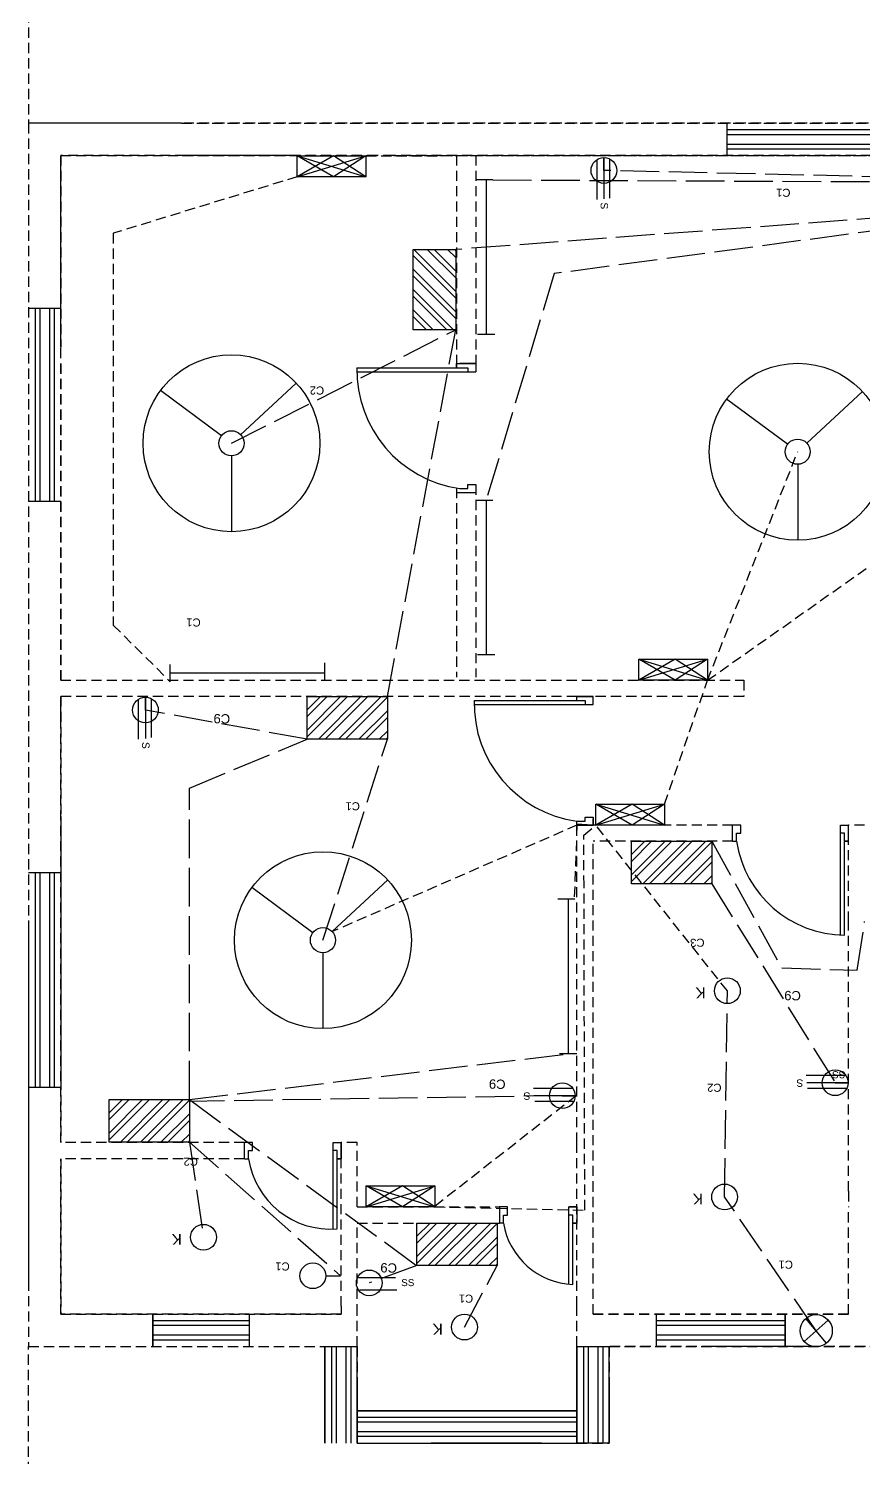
# Model space of a CAD drawing. Header units: millimetres. Extents: x 5814 to 14117, y 764 to 2474.
# Drawn here: x 10978.4 to 11237.8, y 1515.8 to 1959.7 of the extents above; entities that cross this region are included whole.
import ezdxf

# ---------------------------------------------------------------- set-up
doc = ezdxf.new("R2010")
doc.units = ezdxf.units.MM
doc.linetypes.add('ACAD_ISO02W100', pattern=[15, 12, -3])
doc.linetypes.add('HIDDEN2', pattern=[4.7625, 3.175, -1.5875])
doc.layers.get('0').update_dxf_attribs({"linetype": 'HIDDEN2'})
for name, color, linetype in [('conduit', 7, 'ACAD_ISO02W100'), ('doors', 6, 'Continuous'), ('emfittings', 7, 'Continuous'), ('fittings', 7, 'Continuous'), ('windows', 40, 'Continuous')]:
    doc.layers.add(name, color=color, linetype=linetype)
doc.layers.add('emconduit', color=1, linetype='HIDDEN2', plot=False)
doc.styles.get("Standard").update_dxf_attribs({"font": 'arial.ttf', "height": 4})

msp = doc.modelspace()

# ---------------------------------------------------------------- hatches: boundary and pattern name
at = {"layer": 'fittings'}
h = msp.add_hatch(dxfattribs=at)
h.set_pattern_fill('ANSI32', color=256, scale=0.468168, angle=270)
h.set_pattern_definition([(315, (10582.0764, 3271.0415), (3.1532, 3.1532), []), (315, (10582.0764, 3268.9394), (3.1532, 3.1532), [])])
h.paths.add_polyline_path([(11111.133, 1891.049), (11097.905, 1891.049), (11097.905, 1866.098), (11111.133, 1866.098)])
h = msp.add_hatch(dxfattribs=at)
h.set_pattern_fill('ANSI32', color=256, scale=0.468168, angle=180)
h.set_pattern_definition([(225, (12469.9003, 2267.98), (3.1532, -3.1532), []), (225, (12467.798, 2267.98), (3.1532, -3.1532), [])])
h.paths.add_polyline_path([(11089.908, 1738.923), (11089.908, 1752.151), (11064.957, 1752.151), (11064.957, 1738.923)])
h = msp.add_hatch(dxfattribs=at)
h.set_pattern_fill('ANSI32', color=256, scale=0.468168, angle=180)
h.set_pattern_definition([(225, (12570.7163, 2223.0395), (3.1532, -3.1532), []), (225, (12568.614, 2223.0395), (3.1532, -3.1532), [])])
h.paths.add_polyline_path([(11190.724, 1693.983), (11190.724, 1707.211), (11165.773, 1707.211), (11165.773, 1693.983)])
h = msp.add_hatch(dxfattribs=at)
h.set_pattern_fill('ANSI32', color=256, scale=0.468168, angle=180)
h.set_pattern_definition([(225, (12408.3737, 2142.8094), (3.1532, -3.1532), []), (225, (12406.2716, 2142.8094), (3.1532, -3.1532), [])])
h.paths.add_polyline_path([(11028.381, 1613.752), (11028.381, 1626.981), (11003.43, 1626.981), (11003.43, 1613.752)])
h = msp.add_hatch(dxfattribs=at)
h.set_pattern_fill('ANSI32', color=256, scale=0.468168, angle=180)
h.set_pattern_definition([(225, (12503.9815, 2104.4674), (3.1532, -3.1532), []), (225, (12501.8794, 2104.4674), (3.1532, -3.1532), [])])
h.paths.add_polyline_path([(11123.989, 1575.411), (11123.989, 1588.639), (11099.038, 1588.639), (11099.038, 1575.411)])

# ---------------------------------------------------------------- linework, layer by layer
for p, q in [((10978.412, 2074.265), (10978.412, 1930.265)), ((10978.412, 1930.265), (10978.412, 1570.283)), ((10978.412, 1930.265), (10978.412, 1570.283)), ((10990.912, 1930.265), (10988.412, 1930.265)), ((10990.912, 1930.265), (10988.412, 1930.265)), ((10990.912, 1930.265), (10988.412, 1930.265)), ((10990.912, 1930.265), (10988.412, 1930.265)), ((11358.412, 1930.265), (11025.931, 1930.265)), ((11358.412, 1930.265), (11025.931, 1930.265)), ((10978.412, 1920.265), (10978.412, 1920.283)), ((10978.412, 1920.265), (10978.412, 1920.283)), ((10988.412, 1860.579), (10988.412, 1920.283)), ((10988.412, 1757.225), (10988.412, 1920.265)), ((11027.181, 1920.265), (10988.412, 1920.265)), ((11086.765, 1920.265), (11026.135, 1920.265)), ((11060.412, 1920.283), (11026.14, 1920.283)), ((11086.765, 1920.265), (11027.181, 1920.265)), ((11091.765, 1920.283), (11086.765, 1920.265)), ((11430.683, 1920.283), (11091.765, 1920.283)), ((11430.688, 1920.265), (11091.765, 1920.265)), ((11111.404, 1920.265), (11111.404, 1855.579)), ((11111.404, 1920.265), (11117.404, 1920.265)), ((11117.404, 1920.265), (11117.404, 1855.579)), ((11117.404, 1920.265), (11117.404, 1855.579)), ((10988.412, 1757.225), (10988.412, 1855.579)), ((11111.404, 1816.962), (11111.404, 1758.225)), ((11117.404, 1818.06), (11117.404, 1758.225)), ((10988.412, 1758.225), (10988.412, 1757.225)), ((10988.412, 1757.225), (11200.609, 1757.225)), ((10988.412, 1757.225), (11200.609, 1757.225)), ((11200.609, 1757.225), (11200.609, 1752.225)), ((11200.609, 1757.225), (11200.609, 1752.225)), ((11200.609, 1754.725), (11200.609, 1754.725)), ((11200.609, 1754.725), (11200.609, 1754.725)), ((10988.412, 1744.96), (10988.412, 1752.225)), ((10988.412, 1613.635), (10988.412, 1752.225)), ((10988.412, 1613.635), (10988.412, 1752.225)), ((11148.81, 1752.225), (10988.412, 1752.225)), ((11148.81, 1752.225), (11153.81, 1752.225)), ((11200.609, 1752.225), (11153.81, 1752.225)), ((11153.81, 1712.211), (11148.81, 1712.211)), ((11197.179, 1712.211), (11153.81, 1712.211)), ((11197.179, 1712.211), (11153.81, 1712.211)), ((11197.179, 1707.211), (11197.179, 1712.211)), ((11233.198, 1682.277), (11233.198, 1712.211)), ((11238.198, 1712.211), (11233.198, 1712.211)), ((11238.198, 1712.211), (11233.198, 1712.211)), ((11233.198, 1707.211), (11233.198, 1712.211)), ((11197.179, 1707.211), (11153.81, 1707.211)), ((11197.179, 1707.211), (11153.81, 1707.211)), ((11233.198, 1598.521), (11233.198, 1682.277)), ((11233.198, 1598.521), (11233.198, 1682.277)), ((11045.484, 1613.635), (10988.412, 1613.635)), ((11045.484, 1608.635), (11045.484, 1613.635)), ((11080.504, 1613.635), (11075.504, 1613.635)), ((11075.504, 1608.635), (11075.504, 1613.635)), ((11080.504, 1593.635), (11080.504, 1613.635)), ((10988.412, 1560.283), (10988.412, 1608.635)), ((11045.484, 1608.635), (10988.412, 1608.635)), ((10988.412, 1560.283), (10988.412, 1608.635)), ((11233.198, 1598.521), (11233.198, 1593.521)), ((11233.198, 1598.521), (11233.198, 1593.521)), ((11080.504, 1593.635), (11124.723, 1593.635)), ((11124.723, 1593.635), (11124.723, 1588.635)), ((11233.198, 1560.283), (11233.198, 1593.521)), ((11080.504, 1588.635), (11124.723, 1588.635)), ((11087.058, 1575.733), (11087.058, 1575.751)), ((11075.504, 1562.783), (11075.504, 1560.283)), ((11148.81, 1550.283), (11148.81, 1562.783)), ((10988.412, 1560.283), (11075.504, 1560.283)), ((11080.504, 1550.283), (11080.504, 1560.283)), ((11153.81, 1560.283), (11233.198, 1560.283)), ((10978.412, 1550.283), (11070.504, 1550.283)), ((10978.412, 1550.283), (11070.504, 1550.283)), ((10978.412, 1068.379), (10978.412, 1550.283)), ((11070.504, 1550.283), (11070.504, 1520.283)), ((11080.504, 1550.283), (11080.504, 1530.283)), ((11148.81, 1550.283), (11148.81, 1530.283)), ((11148.81, 1550.283), (11148.81, 1520.283)), ((11158.81, 1550.283), (11158.81, 1530.283)), ((11158.81, 1550.283), (11158.81, 1530.283)), ((11158.81, 1530.283), (11158.81, 1520.283)), ((11148.81, 1520.283), (11158.81, 1520.283)), ((11148.81, 1520.283), (11158.81, 1520.283))]:
    msp.add_line(p, q)
for points in [[(11025.931, 1930.265), (11358.412, 1930.265)], [(11025.931, 1930.265), (11358.412, 1930.265)], [(10988.412, 1920.283), (10988.412, 1860.579)], [(10988.412, 1860.579), (10988.412, 1920.265), (11086.765, 1920.265)], [(10988.412, 1860.579), (10988.412, 1920.265)], [(11026.135, 1920.265), (11086.765, 1920.265)], [(11060.412, 1920.283), (11026.14, 1920.283)], [(11430.683, 1920.283), (11091.765, 1920.283)], [(11091.765, 1920.265), (11430.688, 1920.265)], [(11091.765, 1920.265), (11430.688, 1920.265)], [(10988.412, 1757.225), (10988.412, 1855.579)], [(10988.412, 1855.579), (10988.412, 1757.225)], [(10988.412, 1757.225), (10988.412, 1855.579)], [(10988.412, 1752.225), (10988.412, 1613.635)], [(10988.412, 1613.635), (10988.412, 1752.225)], [(10988.412, 1752.225), (10988.412, 1613.635)], [(11148.81, 1613.635), (11148.81, 1712.211)], [(11148.81, 1613.635), (11148.81, 1712.211)], [(11153.81, 1598.521), (11153.81, 1707.211)], [(11153.81, 1598.521), (11153.81, 1707.211)], [(10978.412, 1680.265), (10978.412, 1550.283), (11070.504, 1550.283)], [(10978.412, 1680.265), (10978.412, 1550.283), (11070.504, 1550.283)], [(11075.504, 1562.783), (11075.504, 1613.635)], [(11148.81, 1562.783), (11148.81, 1613.635)], [(10988.412, 1608.635), (10988.412, 1560.283), (11075.504, 1560.283)], [(11075.504, 1560.283), (10988.412, 1560.283), (10988.412, 1608.635)], [(10988.412, 1608.635), (10988.412, 1560.283), (11075.504, 1560.283)], [(10988.412, 1608.635), (10988.412, 1560.283), (11075.504, 1560.283)], [(10988.412, 1608.635), (10988.412, 1560.283), (11075.504, 1560.283)], [(11153.81, 1560.283), (11153.81, 1598.521)], [(11080.504, 1560.283), (11080.504, 1588.635)], [(11153.81, 1560.283), (11233.198, 1560.283)], [(11233.198, 1560.283), (11153.81, 1560.283)], [(11153.81, 1560.283), (11233.198, 1560.283)], [(11381.319, 1550.283), (11158.81, 1550.283)], [(11158.81, 1550.283), (11381.319, 1550.283)], [(11158.81, 1550.283), (11381.319, 1550.283)], [(11158.81, 1550.283), (11381.319, 1550.283)], [(11158.81, 1550.283), (11376.319, 1550.283)], [(11158.81, 1550.283), (11376.319, 1550.283)], [(11158.81, 1550.283), (11376.319, 1550.283)], [(11158.81, 1550.283), (11376.319, 1550.283)]]:
    msp.add_lwpolyline(points)
msp.add_arc((11024.412, 1920.283), 36, 359.97214, 0)
at = {"layer": 'conduit'}
for p, q in [((11324.268, 1911.758), (11157.189, 1915.593)), ((11122.655, 1912.646), (11324.268, 1911.758)), ((11307.516, 1905.728), (11111.133, 1891.049)), ((11307.516, 1905.728), (11141.7, 1883.553)), ((11141.7, 1883.553), (11120.599, 1813.107)), ((11041.452, 1830.84), (11111.133, 1866.098)), ((11089.908, 1752.156), (11111.133, 1866.098)), ((11064.957, 1738.923), (11014.729, 1747.985)), ((11028.381, 1723.748), (11064.957, 1738.923)), ((11089.908, 1738.923), (11064.957, 1738.923)), ((11069.879, 1676.5), (11089.908, 1738.923)), ((11028.381, 1626.981), (11028.381, 1723.748)), ((11190.724, 1707.211), (11212.435, 1667.886)), ((11190.724, 1693.983), (11229.037, 1632.217)), ((11235.917, 1667.145), (11238.198, 1682.277)), ((11212.435, 1667.886), (11235.917, 1667.145)), ((11194.686, 1596.741), (11195.535, 1660.797)), ((11028.381, 1626.981), (11146.079, 1641.208)), ((11144.251, 1628.19), (11028.381, 1626.418)), ((11028.381, 1626.981), (11099.038, 1575.411)), ((11028.381, 1613.752), (11075.373, 1572.255)), ((11028.381, 1613.752), (11032.778, 1584.215)), ((11223.154, 1555.183), (11194.686, 1596.741)), ((11099.038, 1575.411), (11084.263, 1570.036)), ((11123.989, 1575.411), (11099.038, 1575.411)), ((11113.871, 1556.333), (11123.989, 1575.411))]:
    msp.add_line(p, q, dxfattribs=at)
at = {"layer": 'doors', "color": 215, "true_color": 0xa953a0}
for p, q in [((11111.388, 1854.329), (11111.388, 1855.579)), ((11111.388, 1855.579), (11111.388, 1854.329)), ((11111.388, 1855.579), (11117.404, 1855.579)), ((11112.404, 1855.579), (11117.404, 1855.579)), ((11117.404, 1855.579), (11112.404, 1855.579)), ((11117.404, 1855.579), (11117.404, 1853.079)), ((11080.457, 1854.329), (11114.904, 1854.329)), ((11080.48, 1853.079), (11117.404, 1853.079)), ((11088.653, 1853.079), (11117.404, 1853.079)), ((11088.689, 1854.329), (11114.904, 1854.329)), ((11114.904, 1854.329), (11114.904, 1853.079)), ((11114.904, 1854.329), (11114.904, 1853.079)), ((11111.404, 1815.56), (11117.404, 1815.56)), ((11111.442, 1815.56), (11111.442, 1816.81)), ((11112.404, 1816.81), (11114.904, 1816.81)), ((11114.904, 1818.06), (11117.404, 1818.06)), ((11114.904, 1816.81), (11114.904, 1818.06)), ((11117.404, 1818.06), (11117.404, 1815.56)), ((11116.864, 1750.975), (11151.31, 1750.975)), ((11116.886, 1749.725), (11153.81, 1749.725)), ((11125.059, 1749.725), (11153.81, 1749.725)), ((11125.096, 1750.975), (11151.31, 1750.975)), ((11148.81, 1752.225), (11153.81, 1752.225)), ((11151.31, 1750.975), (11151.31, 1749.725)), ((11151.31, 1750.975), (11151.31, 1749.725)), ((11153.81, 1749.725), (11153.81, 1752.225)), ((11148.81, 1713.456), (11151.31, 1713.456)), ((11148.81, 1712.206), (11148.81, 1713.456)), ((11148.81, 1713.456), (11151.31, 1713.456)), ((11148.81, 1712.206), (11148.81, 1713.456)), ((11151.31, 1714.706), (11153.81, 1714.706)), ((11151.31, 1713.456), (11151.31, 1714.706)), ((11151.31, 1714.706), (11153.81, 1714.706)), ((11151.31, 1713.456), (11151.31, 1714.706)), ((11153.81, 1714.706), (11153.81, 1712.206)), ((11153.81, 1714.706), (11153.81, 1712.206)), ((11148.81, 1712.206), (11153.81, 1712.206)), ((11148.81, 1712.206), (11153.81, 1712.206)), ((11197.179, 1707.211), (11197.179, 1712.211)), ((11199.679, 1712.211), (11197.179, 1712.211)), ((11197.179, 1707.211), (11197.179, 1712.211)), ((11199.679, 1712.211), (11197.179, 1712.211)), ((11198.429, 1707.211), (11198.429, 1709.711)), ((11198.429, 1707.211), (11198.429, 1709.711)), ((11198.429, 1709.711), (11199.679, 1709.711)), ((11198.429, 1707.211), (11198.429, 1709.711)), ((11198.429, 1707.211), (11198.429, 1709.711)), ((11198.429, 1709.711), (11199.679, 1709.711)), ((11199.679, 1709.711), (11199.679, 1712.211)), ((11199.679, 1709.711), (11199.679, 1712.211)), ((11199.679, 1709.711), (11199.679, 1712.211)), ((11199.679, 1709.711), (11199.679, 1712.211)), ((11230.698, 1678.084), (11230.698, 1712.211)), ((11230.698, 1712.211), (11233.198, 1712.211)), ((11230.698, 1678.084), (11230.698, 1712.211)), ((11230.698, 1712.211), (11233.198, 1712.211)), ((11231.948, 1709.711), (11230.698, 1709.711)), ((11231.948, 1709.711), (11230.698, 1709.711)), ((11231.948, 1678.048), (11231.948, 1709.711)), ((11231.948, 1678.048), (11231.948, 1709.711)), ((11233.198, 1707.211), (11233.198, 1712.211)), ((11233.198, 1707.211), (11233.198, 1712.211)), ((11197.179, 1707.211), (11198.429, 1707.211)), ((11197.179, 1707.211), (11198.429, 1707.211)), ((11045.484, 1608.635), (11045.484, 1613.635)), ((11047.984, 1613.635), (11045.484, 1613.635)), ((11046.734, 1608.635), (11046.734, 1611.135)), ((11046.734, 1608.635), (11046.734, 1611.135)), ((11046.734, 1611.135), (11047.984, 1611.135)), ((11047.984, 1611.135), (11047.984, 1613.635)), ((11047.984, 1611.135), (11047.984, 1613.635)), ((11073.004, 1589.678), (11073.004, 1613.635)), ((11073.004, 1586.758), (11073.004, 1613.635)), ((11073.004, 1613.635), (11075.504, 1613.635)), ((11074.254, 1611.135), (11073.004, 1611.135)), ((11074.254, 1611.135), (11073.004, 1611.135)), ((11074.254, 1589.58), (11074.254, 1611.135)), ((11074.254, 1586.823), (11074.254, 1611.135)), ((11075.504, 1613.635), (11075.504, 1608.635)), ((11075.504, 1608.635), (11075.504, 1613.635)), ((11045.484, 1608.635), (11046.734, 1608.635)), ((11075.504, 1608.635), (11074.254, 1608.635)), ((11074.254, 1608.635), (11075.504, 1608.635)), ((11127.223, 1593.635), (11124.723, 1593.635)), ((11127.223, 1593.635), (11124.723, 1593.635)), ((11124.723, 1593.635), (11124.723, 1588.635)), ((11127.223, 1591.135), (11127.223, 1593.635)), ((11148.81, 1593.635), (11146.31, 1593.635)), ((11146.31, 1569.661), (11146.31, 1593.635)), ((11146.31, 1593.635), (11148.81, 1593.635)), ((11148.81, 1593.635), (11146.31, 1593.635)), ((11146.31, 1569.678), (11146.31, 1593.635)), ((11125.973, 1588.635), (11125.973, 1591.135)), ((11125.973, 1591.135), (11127.223, 1591.135)), ((11147.56, 1591.135), (11146.31, 1591.135)), ((11147.56, 1591.135), (11146.31, 1591.135)), ((11147.56, 1569.58), (11147.56, 1591.135)), ((11147.56, 1569.58), (11147.56, 1591.135)), ((11125.973, 1588.635), (11124.723, 1588.635)), ((11147.56, 1588.635), (11148.81, 1588.635))]:
    msp.add_line(p, q, dxfattribs=at)
at = {"layer": 'doors'}
for p, q in [((11153.81, 1752.225), (11148.81, 1752.225)), ((11153.81, 1749.725), (11153.81, 1752.225)), ((11233.198, 1707.211), (11231.948, 1707.211)), ((11233.198, 1707.211), (11231.948, 1707.211)), ((11148.81, 1593.635), (11148.81, 1588.635)), ((11148.81, 1593.635), (11148.81, 1588.635)), ((11148.81, 1588.635), (11147.56, 1588.635)), ((11148.81, 1588.635), (11147.56, 1588.635))]:
    msp.add_line(p, q, dxfattribs=at)
at = {"layer": 'doors', "color": 215, "true_color": 0xa953a0}
for points in [[(11111.388, 1854.329), (11111.388, 1855.579)], [(11148.81, 1750.975), (11148.81, 1752.225)], [(11148.81, 1750.975), (11148.81, 1752.225)], [(11153.81, 1712.206), (11153.81, 1714.151)], [(11153.81, 1712.206), (11153.81, 1714.151)], [(11231.948, 1707.211), (11233.198, 1707.211)], [(11231.948, 1707.211), (11233.198, 1707.211)], [(11074.254, 1608.635), (11075.504, 1608.635)]]:
    msp.add_lwpolyline(points, dxfattribs=at)
at = {"layer": 'doors'}
msp.add_lwpolyline([(11153.81, 1749.725), (11153.81, 1752.225)], dxfattribs=at)
at = {"layer": 'doors', "color": 215, "true_color": 0xa953a0}
for centre, radius, start, end in [((11117.465, 1853.48), 37.018, 178.68502, 262.1411), ((11153.872, 1750.126), 37.018, 178.68502, 262.1411), ((11232.303, 1712.3), 34.254, 188.54476, 269.40715), ((11232.303, 1712.3), 34.254, 188.54476, 269.40715), ((11072.278, 1612.596), 25.849, 188.81558, 274.38491), ((11148.407, 1592.294), 22.73, 189.26547, 267.86572)]:
    msp.add_arc(centre, radius, start, end, dxfattribs=at)
at = {"layer": 'emconduit'}
for p, q in [((11083.227, 1920.171), (11265.197, 1920.283)), ((11061.921, 1913.632), (11004.706, 1896.072)), ((11004.706, 1896.072), (11004.706, 1774.393)), ((11189.373, 1757.225), (11291.812, 1829.351)), ((11189.373, 1757.225), (11217.388, 1828.233)), ((11004.706, 1774.393), (11022.446, 1756.786)), ((11175.968, 1718.755), (11189.373, 1757.225)), ((11148.81, 1712.211), (11072.738, 1679.157)), ((11148.81, 1712.206), (11147.954, 1689.087)), ((11148.81, 1712.666), (11154.662, 1712.216)), ((11150.958, 1709.138), (11154.662, 1712.216)), ((11150.995, 1693.441), (11150.958, 1709.138)), ((11195.535, 1660.797), (11154.662, 1712.216)), ((11151.232, 1592.623), (11150.995, 1693.441)), ((11104.775, 1594.035), (11148.545, 1628.239)), ((11104.661, 1593.653), (11151.232, 1592.623))]:
    msp.add_line(p, q, dxfattribs=at)
at = {"layer": 'emfittings'}
for p, q in [((11073.199, 1920.171), (11061.921, 1913.632)), ((11061.921, 1913.632), (11083.227, 1920.171)), ((11073.199, 1913.632), (11061.921, 1920.171)), ((11061.921, 1920.171), (11083.227, 1913.632)), ((11083.227, 1913.632), (11073.199, 1920.171)), ((11083.227, 1920.171), (11073.199, 1913.632)), ((11179.344, 1763.765), (11168.067, 1757.225)), ((11168.067, 1757.225), (11189.373, 1763.765)), ((11179.344, 1757.225), (11168.067, 1763.765)), ((11168.067, 1763.765), (11189.373, 1757.225)), ((11189.373, 1757.225), (11179.344, 1763.765)), ((11189.373, 1763.765), (11179.344, 1757.225)), ((11165.94, 1718.755), (11154.662, 1712.216)), ((11154.662, 1712.216), (11175.968, 1718.755)), ((11165.94, 1712.216), (11154.662, 1718.755)), ((11154.662, 1718.755), (11175.968, 1712.216)), ((11175.968, 1712.216), (11165.94, 1718.755)), ((11175.968, 1718.755), (11165.94, 1712.216)), ((11094.632, 1600.192), (11083.354, 1593.653)), ((11083.354, 1593.653), (11104.661, 1600.192)), ((11094.632, 1593.653), (11083.354, 1600.192)), ((11083.354, 1600.192), (11104.661, 1593.653)), ((11104.661, 1593.653), (11094.632, 1600.192)), ((11104.661, 1600.192), (11094.632, 1593.653))]:
    msp.add_line(p, q, dxfattribs=at)
for points in [[(11083.227, 1913.632), (11061.921, 1913.632), (11061.921, 1920.171), (11083.227, 1920.171)], [(11189.373, 1757.225), (11168.067, 1757.225), (11168.067, 1763.765), (11189.373, 1763.765)], [(11175.968, 1712.216), (11154.662, 1712.216), (11154.662, 1718.755), (11175.968, 1718.755)], [(11104.661, 1593.653), (11083.354, 1593.653), (11083.354, 1600.192), (11104.661, 1600.192)]]:
    msp.add_lwpolyline(points, close=True, dxfattribs=at)
at = {"layer": 'fittings'}
for p, q in [((10990.912, 1930.265), (10978.412, 1930.265)), ((11025.931, 1930.265), (10990.912, 1930.265)), ((11154.938, 1918.777), (11154.938, 1906.592)), ((11157.189, 1915.593), (11157.189, 1919.492)), ((11157.189, 1919.492), (11157.189, 1906.744)), ((11158.96, 1919.066), (11158.96, 1907.021)), ((11122.655, 1912.646), (11117.348, 1912.646)), ((11120.599, 1912.646), (11120.599, 1872.992)), ((11120.599, 1912.646), (11120.599, 1864.646)), ((11120.599, 1872.992), (11120.599, 1864.646)), ((11123.253, 1864.646), (11117.945, 1864.646)), ((11038.317, 1833.165), (11019.382, 1847.202)), ((11044.31, 1833.497), (11061.575, 1849.543)), ((11220.247, 1830.89), (11237.512, 1846.936)), ((11214.253, 1830.557), (11195.318, 1844.594)), ((11041.452, 1826.938), (11041.452, 1803.367)), ((11217.388, 1824.33), (11217.388, 1800.76)), ((11122.655, 1813.107), (11117.348, 1813.107)), ((11120.599, 1813.107), (11120.599, 1773.454)), ((11120.599, 1813.107), (11120.599, 1765.107)), ((11120.599, 1773.454), (11120.599, 1765.107)), ((11022.446, 1756.786), (11022.446, 1762.093)), ((11070.446, 1757.384), (11070.446, 1762.691)), ((11123.253, 1765.107), (11117.945, 1765.107)), ((11030.793, 1759.44), (11022.446, 1759.44)), ((11070.446, 1759.44), (11022.446, 1759.44)), ((11070.446, 1759.44), (11030.793, 1759.44)), ((11012.478, 1751.169), (11012.478, 1738.985)), ((11014.729, 1747.985), (11014.729, 1751.884)), ((11014.729, 1751.884), (11014.729, 1739.137)), ((11016.5, 1751.459), (11016.5, 1739.413)), ((11066.744, 1678.824), (11047.81, 1692.861)), ((11072.738, 1679.157), (11090.003, 1695.203)), ((11148.135, 1689.208), (11142.827, 1689.208)), ((11146.079, 1689.208), (11146.079, 1649.554)), ((11146.079, 1689.208), (11146.079, 1641.208)), ((11069.879, 1672.597), (11069.879, 1649.027)), ((11146.079, 1649.554), (11146.079, 1641.208)), ((11148.732, 1641.208), (11143.425, 1641.208)), ((11232.221, 1634.468), (11220.037, 1634.468)), ((11147.435, 1630.441), (11135.251, 1630.441)), ((11232.936, 1632.217), (11220.188, 1632.217)), ((11232.511, 1630.446), (11220.465, 1630.446)), ((11229.037, 1632.217), (11232.936, 1632.217)), ((11148.151, 1628.19), (11135.403, 1628.19)), ((11147.725, 1626.418), (11135.679, 1626.418)), ((11144.251, 1628.19), (11148.151, 1628.19)), ((11070.745, 1572.255), (11075.373, 1572.255)), ((11080.957, 1571.722), (11092.423, 1571.722)), ((11081.233, 1567.893), (11092.83, 1567.893)), ((11219.406, 1551.874), (11226.903, 1558.492)), ((11223.154, 1555.183), (11219.959, 1559.028)), ((11226.35, 1551.338), (11223.154, 1555.183))]:
    msp.add_line(p, q, dxfattribs=at)
for points in [[(11111.133, 1891.049), (11111.133, 1866.098), (11097.905, 1866.098), (11097.905, 1891.049)], [(11089.908, 1738.923), (11064.957, 1738.923), (11064.957, 1752.151), (11089.908, 1752.151)], [(11190.724, 1693.983), (11165.773, 1693.983), (11165.773, 1707.211), (11190.724, 1707.211)], [(11028.381, 1613.752), (11003.43, 1613.752), (11003.43, 1626.981), (11028.381, 1626.981)], [(11123.989, 1575.411), (11099.038, 1575.411), (11099.038, 1588.639), (11123.989, 1588.639)]]:
    msp.add_lwpolyline(points, close=True, dxfattribs=at)
for centre, radius in [((11157.189, 1915.593), 4), ((11041.452, 1830.84), 27.473), ((11217.388, 1828.233), 27.473), ((11041.452, 1830.84), 3.903), ((11217.388, 1828.233), 3.903), ((11014.729, 1747.985), 4), ((11069.879, 1676.5), 27.473), ((11069.879, 1676.5), 3.903), ((11195.535, 1660.797), 4.013), ((11229.037, 1632.217), 4), ((11144.251, 1628.19), 4), ((11194.686, 1596.741), 4.013), ((11032.778, 1584.215), 4.013), ((11066.745, 1572.255), 4), ((11084.263, 1570.036), 4), ((11113.871, 1556.333), 4.013), ((11223.154, 1555.183), 5)]:
    msp.add_circle(centre, radius, dxfattribs=at)
at = {"layer": 'windows', "color": 31, "true_color": 0xfecc66}
for p, q in [((11195.461, 1920.265), (11195.461, 1930.265)), ((10988.412, 1872.744), (10978.412, 1872.744)), ((10988.412, 1812.744), (10978.412, 1812.744)), ((10988.412, 1697.47), (10978.412, 1697.47)), ((10988.412, 1630.748), (10978.412, 1630.748)), ((11017.004, 1550.283), (11017.004, 1560.283)), ((11047.004, 1560.283), (11047.004, 1550.283)), ((11173.505, 1550.283), (11173.505, 1560.283)), ((11213.503, 1560.283), (11213.503, 1550.283)), ((11070.504, 1550.283), (11080.504, 1550.283)), ((11148.81, 1550.283), (11158.81, 1550.283)), ((11148.81, 1530.283), (11148.81, 1520.283)), ((11158.81, 1520.283), (11158.81, 1530.283)), ((11158.81, 1520.283), (11148.81, 1520.283))]:
    msp.add_line(p, q, dxfattribs=at)
at = {"layer": 'windows'}
for p, q in [((11017.004, 1560.283), (11017.004, 1550.283)), ((11213.503, 1550.283), (11213.503, 1560.283)), ((11070.504, 1520.283), (11070.504, 1550.283)), ((11070.504, 1550.283), (11080.504, 1550.283)), ((11080.504, 1520.283), (11080.504, 1550.283)), ((11080.504, 1520.283), (11080.504, 1550.283)), ((11148.81, 1520.283), (11148.81, 1550.283)), ((11148.81, 1550.283), (11158.81, 1550.283)), ((11158.81, 1520.283), (11158.81, 1550.283)), ((11158.81, 1520.283), (11158.81, 1550.283)), ((11222.291, 1550.283), (11187.956, 1550.283)), ((11080.504, 1539.271), (11080.504, 1520.283)), ((11158.81, 1539.271), (11158.81, 1520.283)), ((11148.81, 1532.783), (11148.81, 1520.283)), ((11080.504, 1530.283), (11148.81, 1530.283)), ((11158.81, 1530.283), (11158.81, 1520.283)), ((11080.504, 1520.283), (11148.81, 1520.283)), ((11080.504, 1520.283), (11148.81, 1520.283)), ((11137.799, 1520.283), (11103.464, 1520.283))]:
    msp.add_line(p, q, dxfattribs=at)
at = {"layer": 'windows', "color": 31, "true_color": 0xfecc66}
for points in [[(11195.461, 1928.265), (11285.461, 1928.265)], [(11195.461, 1926.765), (11285.461, 1926.765)], [(11195.461, 1923.765), (11285.461, 1923.765)], [(11195.461, 1922.265), (11285.461, 1922.265)], [(10980.412, 1872.744), (10980.412, 1812.744)], [(10981.912, 1872.744), (10981.912, 1812.744)], [(10984.912, 1872.744), (10984.912, 1812.744)], [(10986.412, 1872.744), (10986.412, 1812.744)], [(10980.412, 1697.47), (10980.412, 1664.044)], [(10980.412, 1697.47), (10980.412, 1630.748)], [(10981.912, 1697.47), (10981.912, 1664.044)], [(10981.912, 1697.47), (10981.912, 1630.748)], [(10984.912, 1697.47), (10984.912, 1664.044)], [(10984.912, 1697.47), (10984.912, 1630.748)], [(10986.412, 1697.47), (10986.412, 1664.044)], [(10986.412, 1697.47), (10986.412, 1630.748)], [(11047.004, 1558.283), (11017.004, 1558.283)], [(11213.503, 1558.283), (11173.505, 1558.283)], [(11047.004, 1556.783), (11017.004, 1556.783)], [(11047.004, 1553.783), (11017.004, 1553.783)], [(11213.503, 1556.783), (11173.505, 1556.783)], [(11213.503, 1553.783), (11173.505, 1553.783)], [(11047.004, 1552.283), (11017.004, 1552.283)], [(11072.504, 1550.283), (11072.504, 1520.283)], [(11074.004, 1550.283), (11074.004, 1520.283)], [(11077.004, 1550.283), (11077.004, 1520.283)], [(11078.504, 1550.283), (11078.504, 1520.283)], [(11150.81, 1550.283), (11150.81, 1520.283)], [(11152.31, 1550.283), (11152.31, 1520.283)], [(11155.31, 1550.283), (11155.31, 1520.283)], [(11156.81, 1550.283), (11156.81, 1520.283)], [(11213.503, 1552.283), (11173.505, 1552.283)], [(11148.81, 1528.283), (11080.504, 1528.283)], [(11148.81, 1526.783), (11080.504, 1526.783)], [(11148.81, 1523.783), (11080.504, 1523.783)], [(11148.81, 1522.283), (11080.504, 1522.283)]]:
    msp.add_lwpolyline(points, dxfattribs=at)
at = {"layer": 'windows'}
for points in [[(10988.412, 1714.892), (10988.412, 1630.748)], [(11173.505, 1550.283), (11173.505, 1560.283)], [(11070.504, 1520.283), (11070.504, 1550.283)], [(11070.504, 1550.283), (11070.504, 1520.283)], [(11070.504, 1520.283), (11070.504, 1550.283)], [(11070.504, 1520.283), (11070.504, 1550.283)], [(11148.81, 1520.283), (11148.81, 1550.283)], [(11148.81, 1550.283), (11148.81, 1520.283)], [(11148.81, 1520.283), (11148.81, 1550.283)], [(11148.81, 1520.283), (11148.81, 1550.283)], [(11080.504, 1530.283), (11148.81, 1530.283)], [(11148.81, 1530.283), (11080.504, 1530.283)], [(11080.504, 1530.283), (11148.81, 1530.283)], [(11080.504, 1530.283), (11148.81, 1530.283)]]:
    msp.add_lwpolyline(points, dxfattribs=at)

# ---------------------------------------------------------------- texts
at = {"layer": 'conduit'}
for s, height, rotation, p in [('C2', 2.5, 180, (11070.254, 1848.488)), ('C1', 2.5, 180, (11031.892, 1776.437)), ('C9', 2.8915, 178.9405, (11041.082, 1746.677)), ('C1', 2.5, 180, (11081.364, 1719.353)), ('C3', 2.5, 181.12186, (11188.428, 1676.996)), ('C9', 2.8915, 178.9405, (11218.42, 1660.674)), ('C9', 2.8915, 178.9405, (11126.654, 1633.176)), ('C2', 2.5, 180, (11193.732, 1631.918)), ('C2', 2.5, 180, (11031.047, 1608.946)), ('C1', 2.5, 180, (11059.539, 1576.41)), ('C9', 2.8915, 178.9405, (11092.922, 1576.11)), ('C1', 2.5, 180, (11215.919, 1576.966)), ('C1', 2.5, 180, (11116.56, 1566.408))]:
    msp.add_text(s, height=height, rotation=rotation, dxfattribs=at).set_placement(p)
at = {"layer": 'conduit', "insert": (11215.161, 1907.421), "char_height": 2.5, "attachment_point": 1, "rotation": 180}
msp.add_mtext_dynamic_manual_height_columns('C1', width=18.64702, gutter_width=12.5, heights=[0], dxfattribs=at)
at = {"layer": 'fittings'}
for s, height, rotation, p in [('S', 2.296, 270, (11156.156, 1905.68)), ('S', 2.296, 270, (11013.696, 1738.072)), ('K', 3.387, 180, (11188.772, 1661.85)), ('SS', 2.1855, 180, (11232.183, 1635.805)), ('S', 2.296, 180, (11134.338, 1629.223)), ('S', 2.296, 180, (11219.124, 1633.25)), ('K', 3.387, 180, (11187.923, 1597.794)), ('K', 3.387, 180, (11026.015, 1585.268)), ('K', 3.387, 180, (11107.108, 1557.386))]:
    msp.add_text(s, height=height, rotation=rotation, dxfattribs=at).set_placement(p)
msp.add_text('SS', height=2.1855, dxfattribs=at).set_placement((11094.205, 1569.042))

doc.saveas('drawing.dxf')
